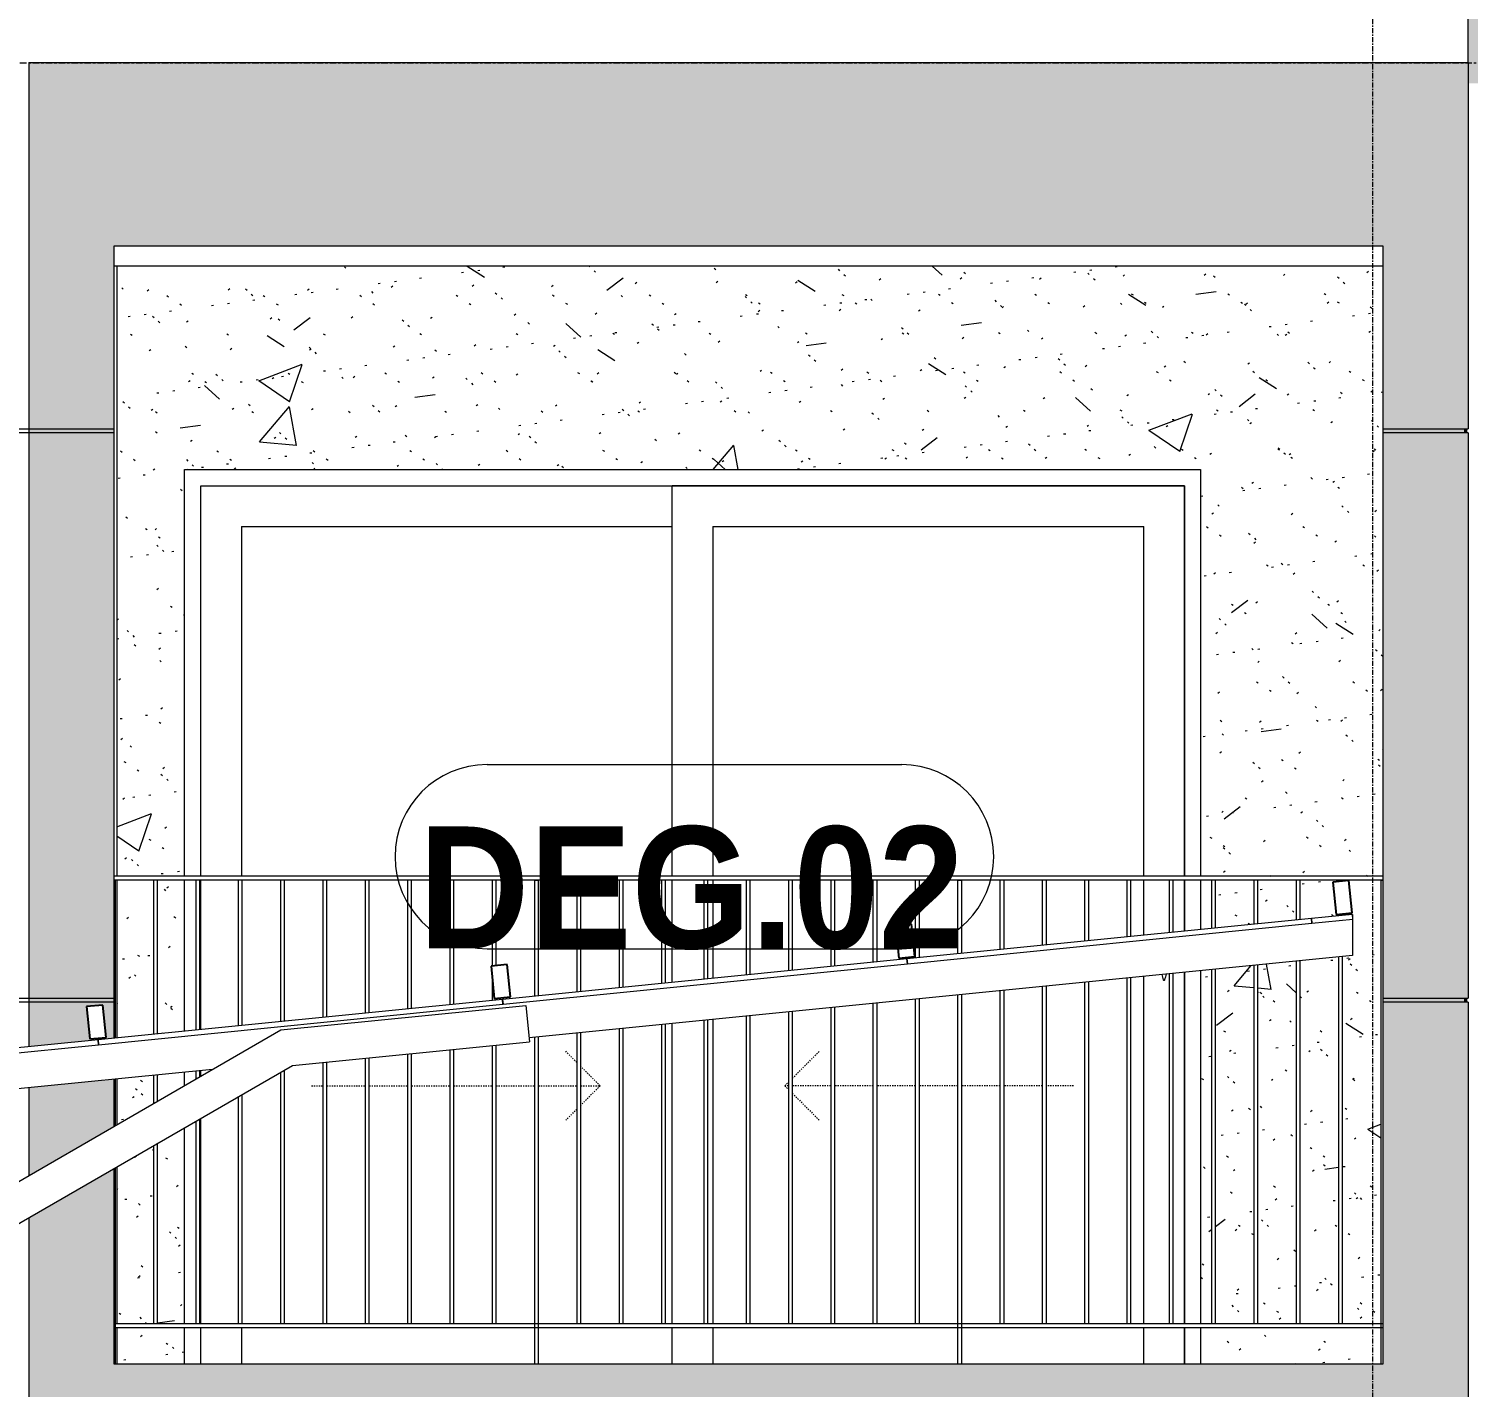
# Model space of a CAD drawing. Header units: millimetres. Extents: x 1240 to 198004, y -7796 to 35300.
# Drawn here: x 139458 to 142999, y 2343 to 5684 of the extents above; entities that cross this region are included whole.
import ezdxf

# ---------------------------------------------------------------- set-up
doc = ezdxf.new("R2010")
doc.units = ezdxf.units.MM
for name, pattern in [('Centre', [31.75, 6.35, -4.7625, 15.875, -4.7625]), ('Dash', [6, 3, -3]), ('Grid Line', [22.225, 12.7, -3.175, 3.175, -3.175])]:
    doc.linetypes.add(name, pattern=pattern)
for name, color, linetype, lineweight in [('0-2', 50, 'Continuous', 5), ('A-DOOR', 31, 'Continuous', 9), ('A-DOOR-FRAM', 31, 'Continuous', 9), ('A-DOOR-HDLN', 31, 'Dash', 18), ('A-DOOR-IDEN', 31, 'Continuous', 9), ('A-FLOR-HRAL', 11, 'Continuous', 9), ('A-FLOR-LEVL-2', 51, 'Centre', 9), ('A-GLAZ-CURT', 52, 'Continuous', 9), ('A-GLAZ-CURT-1', 52, 'Continuous', 18), ('A-GLAZ-CWMG', 51, 'Continuous', 9), ('A-GLAZ-CWMG-1', 51, 'Continuous', 25), ('A-WALL', 113, 'Continuous', 9), ('A-WALL-PATT-2', 9, 'Continuous', 9), ('A-WALL-PATT-3', 111, 'Continuous', 5), ('I-WALL-1', 7, 'Continuous', 9), ('S-BEAM-3', 7, 'Continuous', 9), ('S-COLS', 52, 'Continuous', 9), ('S-GRID-1', 1, 'Grid Line', 9)]:
    doc.layers.add(name, color=color, linetype=linetype, lineweight=lineweight)
doc.styles.add('Arial_B_2', font='arialbd.ttf', dxfattribs={"width": 0.9, "height": 300})

# ---------------------------------------------------------------- blocks, each defined once
blk = doc.blocks.new('NCV_TKTC_KET CAU_rvt-2-TKCS_MẶT ĐỨNG NỘI KHU 2')
at = {"layer": 'S-BEAM-3'}
blk.add_line((-53511.9, 5100), (-56633.3, 5100), dxfattribs=at)
blk = doc.blocks.new('NCV_TKTC_TANG 1_rvt-2-TKCS_MẶT ĐỨNG NỘI KHU 2')
at = {"layer": 'A-WALL-PATT-2'}
h = blk.add_hatch(dxfattribs=at)
h.set_pattern_fill('FP_40', color=256, style=0, pattern_type=2)
h.set_pattern_definition([(50, (0, 0), (1093.104, -95.634), [114.3, -1257.3]), (355, (0, 0), (-211.457, 1146.34), [91.44, -1005.84]), (100.451, (91.1, -8), (881.656, 1050.7), [97.14, -1068.54]), (46.184, (0, 304.8), (1626.475, -252.257), [171.45, -1885.95]), (96.636, (135.5, 283.8), (1424.416, 1484.565), [145.71, -1602.81]), (351.184, (0, 304.8), (1424.43, 1484.55), [137.16, -1508.76]), (21, (152.4, 228.6), (909.686, -613.591), [114.3, -1257.3]), (326, (152.4, 228.6), (370.812, 1105.13), [91.44, -1005.84]), (71.451, (228.2, 177.5), (1280.503, 491.528), [97.14, -1068.54]), (37.5, (0, 0), (18.5313, 507.3303), [50.292, -943.356, 50.292, -970.788, -1009.65]), (37.5, (0, 0), (18.5313, 507.3303), [-2014.728, 50.292, -959.358]), (7.5, (0, 0), (400.918, 601.0836), [50.292, -531.876, 50.292, -920.496, -384.81]), (7.5, (0, 0), (400.918, 601.0836), [-1552.956, 50.292, -334.518]), (327.5, (-339.85, 0), (813.5452, -34.3737), [50.292, -330.708, 50.292, -1138.428, -1577.34]), (327.5, (-339.85, 0), (813.5452, -34.3737), [-1569.72, 50.292, -1527.048]), (317.5, (-492.25, 0), (888.7755, 152.56), [50.292, -445.008, 50.292, -739.14, -1120.14]), (317.5, (-492.25, 0), (888.7755, 152.56), [-1284.732, 50.292, -1069.848])])
h.paths.add_polyline_path([(-56609.9, 2400), (-56460.3, 2400), (-56460.3, 2490), (-56626.9, 2490), (-56626.9, 2400)])
h.paths.add_polyline_path([(-53960.3, 2400), (-53516.9, 2400), (-53516.9, 2490), (-53960.3, 2490)])
h.paths.add_polyline_path([(-53829.3, 2500), (-53829.3, 3380.7), (-53923.4, 3371.3), (-53923.4, 2500)])
h.paths.add_polyline_path([(-53725.2, 2500), (-53725.2, 3391.1), (-53819.3, 3381.7), (-53819.3, 2500)])
h.paths.add_polyline_path([(-56526.2, 2500), (-56460.3, 2500), (-56460.3, 2980.8), (-56526.2, 2942.8), (-56526.2, 2502)])
h.paths.add_polyline_path([(-53611, 2500), (-53516.9, 2500), (-53516.9, 3590), (-53611, 3589.5), (-53610.5, 3588), (-53595.3, 3589.5), (-53587.3, 3509.9), (-53611, 3505.9), (-53610.5, 3503.5), (-53586.3, 3505.5), (-53586.3, 3405), (-53611, 3402.5), (-53611, 2648)])
h.paths.add_polyline_path([(-53715.2, 2500), (-53621, 2500), (-53621, 3401.5), (-53715.2, 3392.1), (-53715.2, 2603.2)])
h.paths.add_polyline_path([(-56626.9, 2500), (-56536.2, 2500), (-56536.2, 2937), (-56626.9, 2884.6)])
h.paths.add_polyline_path([(-53960.3, 2500), (-53933.4, 2500), (-53933.4, 3370.3), (-53960.3, 3367.6), (-53960.3, 2848.4)])
h.paths.add_polyline_path([(-56626.9, 2988.6), (-56536.2, 3040.9), (-56536.2, 3110), (-56626.9, 3100.9), (-56626.9, 3081.9)])
h.paths.add_polyline_path([(-56526.2, 3046.7), (-56460.3, 3084.7), (-56460.3, 3117.6), (-56526.2, 3111), (-56526.2, 3081.9)])
h.paths.add_polyline_path([(-56626.9, 3201.9), (-56536.2, 3211), (-56536.2, 3590), (-56626.9, 3590), (-56626.9, 3296.8)])
h.paths.add_polyline_path([(-56526.2, 3212), (-56460.3, 3218.6), (-56460.3, 3590), (-56526.2, 3590), (-56526.2, 3296.8)])
h.paths.add_polyline_path([(-53960.3, 3468.6), (-53933.4, 3471.3), (-53933.4, 3590), (-53960.3, 3590), (-53960.3, 3495.8)])
h.paths.add_polyline_path([(-53923.4, 3472.3), (-53829.3, 3481.7), (-53829.3, 3590), (-53923.4, 3590), (-53923.4, 3495.8)])
h.paths.add_polyline_path([(-53819.3, 3482.7), (-53725.2, 3492.1), (-53725.2, 3590), (-53819.3, 3590), (-53819.3, 3495.8)])
h.paths.add_polyline_path([(-53715.2, 3493.1), (-53621, 3502.5), (-53621, 3506.5), (-53627.1, 3505.9), (-53635.1, 3585.5), (-53621, 3586.9), (-53621, 3590), (-53715.2, 3590), (-53715.2, 3495.8)])
h.paths.add_polyline_path([(-56626.9, 3600), (-56460.3, 3600), (-56460.3, 4600), (-53960.3, 4600), (-53960.3, 3600), (-53511.9, 3600), (-53511.9, 5100), (-56626.9, 5100), (-56626.9, 3648.9)])
h = blk.add_hatch(dxfattribs=at)
h.set_pattern_fill('FP_41', color=256, style=0, pattern_type=2)
h.set_pattern_definition([(37.5, (0, 0), (-4.79953, 146.8239), [5.029, -110.795, 5.029, -124.511, -123.825]), (37.5, (0, 0), (-4.79953, 146.8239), [-245.364, 5.029, -118.796]), (7.5, (0, 0), (134.85743, 215.0472), [5.029, -57.455, 5.029, -99.365, -40.005]), (7.5, (0, 0), (134.85743, 215.0472), [-166.878, 5.029, -34.976]), (327.5, (-93.73, 0), (237.29776, 0.4316), [5.029, -33.071, 5.029, -132.131, -179.07]), (327.5, (-93.73, 0), (237.29776, 0.4316), [-175.26, 5.029, -174.041]), (317.5, (-93.73, 0), (229.06706, 66.8792), [5.029, -14.021, 5.029, -84.887, -102.87]), (317.5, (-93.73, 0), (229.06706, 66.8792), [-108.966, 5.029, -97.841])])
h.paths.add_polyline_path([(-56609.9, 2400), (-56460.3, 2400), (-56460.3, 2490), (-56626.9, 2490), (-56626.9, 2400)])
h.paths.add_polyline_path([(-53960.3, 2400), (-53516.9, 2400), (-53516.9, 2490), (-53960.3, 2490)])
h.paths.add_polyline_path([(-53829.3, 2500), (-53829.3, 3380.7), (-53923.4, 3371.3), (-53923.4, 2500)])
h.paths.add_polyline_path([(-53725.2, 2500), (-53725.2, 3391.1), (-53819.3, 3381.7), (-53819.3, 2500)])
h.paths.add_polyline_path([(-56526.2, 2500), (-56460.3, 2500), (-56460.3, 2980.8), (-56526.2, 2942.8), (-56526.2, 2502)])
h.paths.add_polyline_path([(-53611, 2500), (-53516.9, 2500), (-53516.9, 3590), (-53611, 3589.5), (-53610.5, 3588), (-53595.3, 3589.5), (-53587.3, 3509.9), (-53611, 3505.9), (-53610.5, 3503.5), (-53586.3, 3505.5), (-53586.3, 3405), (-53611, 3402.5), (-53611, 2648)])
h.paths.add_polyline_path([(-53715.2, 2500), (-53621, 2500), (-53621, 3401.5), (-53715.2, 3392.1), (-53715.2, 2603.2)])
h.paths.add_polyline_path([(-56626.9, 2500), (-56536.2, 2500), (-56536.2, 2937), (-56626.9, 2884.6)])
h.paths.add_polyline_path([(-53960.3, 2500), (-53933.4, 2500), (-53933.4, 3370.3), (-53960.3, 3367.6), (-53960.3, 2848.4)])
h.paths.add_polyline_path([(-56626.9, 2988.6), (-56536.2, 3040.9), (-56536.2, 3110), (-56626.9, 3100.9), (-56626.9, 3081.9)])
h.paths.add_polyline_path([(-56526.2, 3046.7), (-56460.3, 3084.7), (-56460.3, 3117.6), (-56526.2, 3111), (-56526.2, 3081.9)])
h.paths.add_polyline_path([(-56626.9, 3201.9), (-56536.2, 3211), (-56536.2, 3590), (-56626.9, 3590), (-56626.9, 3296.8)])
h.paths.add_polyline_path([(-56526.2, 3212), (-56460.3, 3218.6), (-56460.3, 3590), (-56526.2, 3590), (-56526.2, 3296.8)])
h.paths.add_polyline_path([(-53960.3, 3468.6), (-53933.4, 3471.3), (-53933.4, 3590), (-53960.3, 3590), (-53960.3, 3495.8)])
h.paths.add_polyline_path([(-53923.4, 3472.3), (-53829.3, 3481.7), (-53829.3, 3590), (-53923.4, 3590), (-53923.4, 3495.8)])
h.paths.add_polyline_path([(-53819.3, 3482.7), (-53725.2, 3492.1), (-53725.2, 3590), (-53819.3, 3590), (-53819.3, 3495.8)])
h.paths.add_polyline_path([(-53715.2, 3493.1), (-53621, 3502.5), (-53621, 3506.5), (-53627.1, 3505.9), (-53635.1, 3585.5), (-53621, 3586.9), (-53621, 3590), (-53715.2, 3590), (-53715.2, 3495.8)])
h.paths.add_polyline_path([(-56626.9, 3600), (-56460.3, 3600), (-56460.3, 4600), (-53960.3, 4600), (-53960.3, 3600), (-53511.9, 3600), (-53511.9, 5100), (-56626.9, 5100), (-56626.9, 3648.9)])
at = {"layer": 'I-WALL-1'}
for p, q in [((-56626.9, 5100), (-56626.9, 3600)), ((-56460.3, 3600), (-56460.3, 4600)), ((-56460.3, 4600), (-53960.3, 4600)), ((-53960.3, 4600), (-53960.3, 3600)), ((-56626.9, 3590), (-56626.9, 3201.9)), ((-56460.3, 3218.6), (-56460.3, 3590)), ((-53960.3, 3590), (-53960.3, 3468.6)), ((-53960.3, 3367.6), (-53960.3, 2500)), ((-56460.3, 3084.7), (-56460.3, 3117.6)), ((-56626.9, 3100.9), (-56626.9, 2988.6)), ((-56460.3, 2500), (-56460.3, 2980.8)), ((-56626.9, 2884.6), (-56626.9, 2500)), ((-56626.9, 2490), (-56626.9, 2400)), ((-56460.3, 2400), (-56460.3, 2490)), ((-53960.3, 2490), (-53960.3, 2400))]:
    blk.add_line(p, q, dxfattribs=at)
blk = doc.blocks.new('DEG_02-DEG_03 - DEG_02-2500x2400mm-CỬA ĐI 02 CÁNH TRƯỢT-V284-TKCS_MẶT ĐỨNG NỘI KHU 2')
at = {"layer": 'A-DOOR'}
for p, q in [((-54000.3, 4560), (-55260.3, 4560)), ((-55260.3, 3600), (-55260.3, 4560)), ((-54000.3, 4560), (-54000.3, 3600)), ((-56320.3, 4460), (-56320.3, 3600)), ((-56320.3, 4460), (-55260.3, 4460)), ((-55160.3, 4460), (-55160.3, 3600)), ((-55160.3, 4460), (-54100.3, 4460)), ((-54100.3, 3600), (-54100.3, 4460)), ((-55260.3, 3338.6), (-55260.3, 3590)), ((-55160.3, 3590), (-55160.3, 3348.6)), ((-54100.3, 3454.6), (-54100.3, 3590)), ((-54000.3, 3590), (-54000.3, 3464.6)), ((-54100.3, 2500), (-54100.3, 3353.6)), ((-54000.3, 3363.6), (-54000.3, 2500)), ((-55260.3, 2500), (-55260.3, 3237.6)), ((-55160.3, 3247.6), (-55160.3, 2500)), ((-56320.3, 2490), (-56320.3, 2400)), ((-55260.3, 2400), (-55260.3, 2490)), ((-55160.3, 2490), (-55160.3, 2400)), ((-54100.3, 2400), (-54100.3, 2490)), ((-54000.3, 2490), (-54000.3, 2400))]:
    blk.add_line(p, q, dxfattribs=at)
for centre, radius, start, end in [((-53896.5, 3399.2), 164.8, 194.5061, 199.134), ((-54049.9, 3346), 2.34, 199.134, 261.031), ((-54050.7, 3346), 2.34, 278.969, 340.866), ((-54204.1, 3399.2), 164.8, 340.866, 345.8733)]:
    blk.add_arc(centre, radius, start, end, dxfattribs=at)
at = {"layer": 'A-DOOR-FRAM'}
for p, q in [((-56420.3, 3600), (-56420.3, 4560)), ((-56420.3, 4560), (-54000.3, 4560)), ((-54000.3, 3600), (-54000.3, 4560)), ((-56420.3, 3222.6), (-56420.3, 3590)), ((-54000.3, 3464.6), (-54000.3, 3590)), ((-54000.3, 2500), (-54000.3, 3363.6)), ((-56420.3, 3107.8), (-56420.3, 3121.6)), ((-56420.3, 2500), (-56420.3, 3003.9)), ((-56420.3, 2400), (-56420.3, 2490)), ((-54000.3, 2400), (-54000.3, 2490))]:
    blk.add_line(p, q, dxfattribs=at)
at = {"layer": 'A-DOOR-HDLN'}
for p, q in [((-55495.1, 3141.7), (-55522.4, 3169.1)), ((-54964.5, 3102.8), (-54898.2, 3169.1)), ((-55437.6, 3084.2), (-55485.1, 3131.7)), ((-56147.6, 3084.2), (-56119.7, 3084.2)), ((-56109.7, 3084.2), (-56015.6, 3084.2)), ((-56005.6, 3084.2), (-55911.5, 3084.2)), ((-55901.5, 3084.2), (-55807.4, 3084.2)), ((-55797.4, 3084.2), (-55703.3, 3084.2)), ((-55693.3, 3084.2), (-55599.2, 3084.2)), ((-55589.2, 3084.2), (-55495.1, 3084.2)), ((-55437.6, 3084.2), (-55485.1, 3036.7)), ((-55485.1, 3084.2), (-55437.6, 3084.2)), ((-54983.1, 3084.2), (-54974.5, 3092.8)), ((-54983.1, 3084.2), (-54974.5, 3075.7)), ((-54974.5, 3084.2), (-54983.1, 3084.2)), ((-54870.4, 3084.2), (-54964.5, 3084.2)), ((-54766.3, 3084.2), (-54860.4, 3084.2)), ((-54662.2, 3084.2), (-54756.3, 3084.2)), ((-54558.1, 3084.2), (-54652.2, 3084.2)), ((-54453.9, 3084.2), (-54548.1, 3084.2)), ((-54349.8, 3084.2), (-54443.9, 3084.2)), ((-54273.1, 3084.2), (-54339.8, 3084.2)), ((-54964.5, 3065.7), (-54898.2, 2999.4)), ((-55495.1, 3026.7), (-55522.4, 2999.4))]:
    blk.add_line(p, q, dxfattribs=at)
blk = doc.blocks.new('Railing - 10mm-V343-TKCS_MẶT ĐỨNG NỘI KHU 2')
at = {"layer": 'A-FLOR-HRAL'}
for p, q in [((-53621, 3590), (-53621, 3586.9)), ((-53611, 3587.9), (-53611, 3590)), ((-53621, 3506.5), (-53621, 3502.5)), ((-53611, 3503.5), (-53611, 3507.5)), ((-53621, 3401.5), (-53621, 2500)), ((-53611, 2500), (-53611, 3402.5))]:
    blk.add_line(p, q, dxfattribs=at)
blk = doc.blocks.new('Railing - 10mm-V344-TKCS_MẶT ĐỨNG NỘI KHU 2')
at = {"layer": 'A-FLOR-HRAL'}
for p, q in [((-53725.2, 3590), (-53725.2, 3492.1)), ((-53715.2, 3493.1), (-53715.2, 3590)), ((-53725.2, 3391.1), (-53725.2, 2500)), ((-53715.2, 2500), (-53715.2, 3392.1))]:
    blk.add_line(p, q, dxfattribs=at)
blk = doc.blocks.new('Railing - 10mm-V345-TKCS_MẶT ĐỨNG NỘI KHU 2')
at = {"layer": 'A-FLOR-HRAL'}
for p, q in [((-53829.3, 3590), (-53829.3, 3481.7)), ((-53819.3, 3482.7), (-53819.3, 3590)), ((-53829.3, 3380.7), (-53829.3, 2500)), ((-53819.3, 2500), (-53819.3, 3381.7))]:
    blk.add_line(p, q, dxfattribs=at)
blk = doc.blocks.new('Railing - 10mm-V346-TKCS_MẶT ĐỨNG NỘI KHU 2')
at = {"layer": 'A-FLOR-HRAL'}
for p, q in [((-53933.4, 3590), (-53933.4, 3471.3)), ((-53923.4, 3472.3), (-53923.4, 3590)), ((-53933.4, 3370.3), (-53933.4, 2500)), ((-53923.4, 2500), (-53923.4, 3371.3))]:
    blk.add_line(p, q, dxfattribs=at)
blk = doc.blocks.new('Railing - 10mm-V347-TKCS_MẶT ĐỨNG NỘI KHU 2')
at = {"layer": 'A-FLOR-HRAL'}
for p, q in [((-54037.5, 3590), (-54037.5, 3460.9)), ((-54027.5, 3461.9), (-54027.5, 3590)), ((-54037.5, 3359.9), (-54037.5, 2500)), ((-54027.5, 2500), (-54027.5, 3360.9))]:
    blk.add_line(p, q, dxfattribs=at)
blk = doc.blocks.new('Railing - 10mm-V348-TKCS_MẶT ĐỨNG NỘI KHU 2')
at = {"layer": 'A-FLOR-HRAL'}
for p, q in [((-54141.6, 3590), (-54141.6, 3450.4)), ((-54131.6, 3451.4), (-54131.6, 3590)), ((-54141.6, 3349.5), (-54141.6, 2500)), ((-54131.6, 2500), (-54131.6, 3350.5))]:
    blk.add_line(p, q, dxfattribs=at)
blk = doc.blocks.new('Railing - 10mm-V349-TKCS_MẶT ĐỨNG NỘI KHU 2')
at = {"layer": 'A-FLOR-HRAL'}
for p, q in [((-54245.7, 3590), (-54245.7, 3440)), ((-54235.7, 3441), (-54235.7, 3590)), ((-54245.7, 3339.1), (-54245.7, 2500)), ((-54235.7, 2500), (-54235.7, 3340.1))]:
    blk.add_line(p, q, dxfattribs=at)
blk = doc.blocks.new('Railing - 10mm-V350-TKCS_MẶT ĐỨNG NỘI KHU 2')
at = {"layer": 'A-FLOR-HRAL'}
for p, q in [((-54349.8, 3590), (-54349.8, 3429.6)), ((-54339.8, 3430.6), (-54339.8, 3590)), ((-54339.8, 2500), (-54339.8, 3329.7)), ((-54349.8, 3328.7), (-54349.8, 2500))]:
    blk.add_line(p, q, dxfattribs=at)
blk = doc.blocks.new('Railing - 10mm-V351-TKCS_MẶT ĐỨNG NỘI KHU 2')
at = {"layer": 'A-FLOR-HRAL'}
for p, q in [((-54453.9, 3590), (-54453.9, 3419.2)), ((-54443.9, 3420.2), (-54443.9, 3590)), ((-54453.9, 3318.2), (-54453.9, 2500)), ((-54443.9, 2500), (-54443.9, 3319.2))]:
    blk.add_line(p, q, dxfattribs=at)
blk = doc.blocks.new('Railing - 50 x 10mm-V352-TKCS_MẶT ĐỨNG NỘI KHU 2')
at = {"layer": 'A-FLOR-HRAL'}
for p, q in [((-54558.1, 3590), (-54558.1, 3408.8)), ((-54558.1, 3590), (-54548.1, 3590)), ((-54548.1, 3409.8), (-54548.1, 3590)), ((-54558.1, 3307.8), (-54558.1, 2400)), ((-54548.1, 2400), (-54548.1, 3308.8))]:
    blk.add_line(p, q, dxfattribs=at)
blk = doc.blocks.new('Railing - 10mm-V353-TKCS_MẶT ĐỨNG NỘI KHU 2')
at = {"layer": 'A-FLOR-HRAL'}
for p, q in [((-54662.2, 3590), (-54662.2, 3398.4)), ((-54652.2, 3399.4), (-54652.2, 3590)), ((-54662.2, 3297.4), (-54662.2, 2500)), ((-54652.2, 2500), (-54652.2, 3298.4))]:
    blk.add_line(p, q, dxfattribs=at)
blk = doc.blocks.new('Railing - 10mm-V354-TKCS_MẶT ĐỨNG NỘI KHU 2')
at = {"layer": 'A-FLOR-HRAL'}
for p, q in [((-54766.3, 3590), (-54766.3, 3388)), ((-54756.3, 3389), (-54756.3, 3590)), ((-54766.3, 3287), (-54766.3, 2500)), ((-54756.3, 2500), (-54756.3, 3288))]:
    blk.add_line(p, q, dxfattribs=at)
blk = doc.blocks.new('Railing - 10mm-V355-TKCS_MẶT ĐỨNG NỘI KHU 2')
at = {"layer": 'A-FLOR-HRAL'}
for p, q in [((-54870.4, 3590), (-54870.4, 3377.6)), ((-54860.4, 3378.6), (-54860.4, 3590)), ((-54870.4, 3276.6), (-54870.4, 2500)), ((-54860.4, 2500), (-54860.4, 3277.6))]:
    blk.add_line(p, q, dxfattribs=at)
blk = doc.blocks.new('Railing - 10mm-V356-TKCS_MẶT ĐỨNG NỘI KHU 2')
at = {"layer": 'A-FLOR-HRAL'}
for p, q in [((-54974.5, 3590), (-54974.5, 3367.2)), ((-54964.5, 3368.2), (-54964.5, 3590)), ((-54974.5, 3266.2), (-54974.5, 2500)), ((-54964.5, 2500), (-54964.5, 3267.2))]:
    blk.add_line(p, q, dxfattribs=at)
blk = doc.blocks.new('Railing - 10mm-V357-TKCS_MẶT ĐỨNG NỘI KHU 2')
at = {"layer": 'A-FLOR-HRAL'}
for p, q in [((-55078.6, 3590), (-55078.6, 3356.8)), ((-55068.6, 3357.8), (-55068.6, 3590)), ((-55078.6, 3255.8), (-55078.6, 2500)), ((-55068.6, 2500), (-55068.6, 3256.8))]:
    blk.add_line(p, q, dxfattribs=at)
blk = doc.blocks.new('Railing - 10mm-V358-TKCS_MẶT ĐỨNG NỘI KHU 2')
at = {"layer": 'A-FLOR-HRAL'}
for p, q in [((-55182.7, 3590), (-55182.7, 3346.3)), ((-55172.7, 3347.3), (-55172.7, 3590)), ((-55182.7, 3245.4), (-55182.7, 2500)), ((-55172.7, 2500), (-55172.7, 3246.4))]:
    blk.add_line(p, q, dxfattribs=at)
blk = doc.blocks.new('Railing - 10mm-V359-TKCS_MẶT ĐỨNG NỘI KHU 2')
at = {"layer": 'A-FLOR-HRAL'}
for p, q in [((-55286.8, 3590), (-55286.8, 3335.9)), ((-55276.8, 3336.9), (-55276.8, 3590)), ((-55286.8, 3234.9), (-55286.8, 2500)), ((-55276.8, 2500), (-55276.8, 3235.9))]:
    blk.add_line(p, q, dxfattribs=at)
blk = doc.blocks.new('Railing - 10mm-V360-TKCS_MẶT ĐỨNG NỘI KHU 2')
at = {"layer": 'A-FLOR-HRAL'}
for p, q in [((-55391, 3590), (-55391, 3325.5)), ((-55381, 3326.5), (-55381, 3590)), ((-55391, 3224.5), (-55391, 2500)), ((-55381, 2500), (-55381, 3225.5))]:
    blk.add_line(p, q, dxfattribs=at)
blk = doc.blocks.new('Railing - 10mm-V361-TKCS_MẶT ĐỨNG NỘI KHU 2')
at = {"layer": 'A-FLOR-HRAL'}
for p, q in [((-55495.1, 3590), (-55495.1, 3315.1)), ((-55485.1, 3316.1), (-55485.1, 3590)), ((-55495.1, 3214.1), (-55495.1, 2500)), ((-55485.1, 2500), (-55485.1, 3215.1))]:
    blk.add_line(p, q, dxfattribs=at)
blk = doc.blocks.new('Railing - 50 x 10mm-V362-TKCS_MẶT ĐỨNG NỘI KHU 2')
at = {"layer": 'A-FLOR-HRAL'}
for p, q in [((-55599.2, 3590), (-55599.2, 3304.7)), ((-55599.2, 3590), (-55589.2, 3590)), ((-55589.2, 3305.7), (-55589.2, 3590)), ((-55599.2, 3203.7), (-55599.2, 2400)), ((-55589.2, 2400), (-55589.2, 3204.7))]:
    blk.add_line(p, q, dxfattribs=at)
blk = doc.blocks.new('Railing - 10mm-V363-TKCS_MẶT ĐỨNG NỘI KHU 2')
at = {"layer": 'A-FLOR-HRAL'}
for p, q in [((-55703.3, 3590), (-55703.3, 3378.7)), ((-55693.3, 3379.7), (-55693.3, 3590)), ((-55703.3, 3351), (-55703.3, 3294.3)), ((-55693.3, 3295.3), (-55693.3, 3299.3)), ((-55703.3, 3183.3), (-55703.3, 2500)), ((-55693.3, 2500), (-55693.3, 3184.3))]:
    blk.add_line(p, q, dxfattribs=at)
blk = doc.blocks.new('Railing - 10mm-V364-TKCS_MẶT ĐỨNG NỘI KHU 2')
at = {"layer": 'A-FLOR-HRAL'}
for p, q in [((-55807.4, 3590), (-55807.4, 3283.9)), ((-55797.4, 3284.9), (-55797.4, 3590)), ((-55807.4, 3172.8), (-55807.4, 2500)), ((-55797.4, 2500), (-55797.4, 3173.8))]:
    blk.add_line(p, q, dxfattribs=at)
blk = doc.blocks.new('Railing - 10mm-V365-TKCS_MẶT ĐỨNG NỘI KHU 2')
at = {"layer": 'A-FLOR-HRAL'}
for p, q in [((-55911.5, 3590), (-55911.5, 3273.5)), ((-55901.5, 3274.5), (-55901.5, 3590)), ((-55911.5, 3162.4), (-55911.5, 2500)), ((-55901.5, 2500), (-55901.5, 3163.4))]:
    blk.add_line(p, q, dxfattribs=at)
blk = doc.blocks.new('Railing - 10mm-V366-TKCS_MẶT ĐỨNG NỘI KHU 2')
at = {"layer": 'A-FLOR-HRAL'}
for p, q in [((-56015.6, 3590), (-56015.6, 3263.1)), ((-56005.6, 3264.1), (-56005.6, 3590)), ((-56015.6, 3152), (-56015.6, 2500)), ((-56005.6, 2500), (-56005.6, 3153))]:
    blk.add_line(p, q, dxfattribs=at)
blk = doc.blocks.new('Railing - 10mm-V367-TKCS_MẶT ĐỨNG NỘI KHU 2')
at = {"layer": 'A-FLOR-HRAL'}
for p, q in [((-56119.7, 3590), (-56119.7, 3252.7)), ((-56109.7, 3253.7), (-56109.7, 3590)), ((-56119.7, 3141.6), (-56119.7, 2500)), ((-56109.7, 2500), (-56109.7, 3142.6))]:
    blk.add_line(p, q, dxfattribs=at)
blk = doc.blocks.new('Railing - 10mm-V368-TKCS_MẶT ĐỨNG NỘI KHU 2')
at = {"layer": 'A-FLOR-HRAL'}
for p, q in [((-56223.9, 3590), (-56223.9, 3242.2)), ((-56213.9, 3243.2), (-56213.9, 3590)), ((-56223.9, 3117.3), (-56223.9, 2500)), ((-56213.9, 2500), (-56213.9, 3123.1))]:
    blk.add_line(p, q, dxfattribs=at)
blk = doc.blocks.new('Railing - 10mm-V369-TKCS_MẶT ĐỨNG NỘI KHU 2')
at = {"layer": 'A-FLOR-HRAL'}
for p, q in [((-56328, 3590), (-56328, 3231.8)), ((-56318, 3232.8), (-56318, 3590)), ((-56328, 3057.2), (-56328, 2500)), ((-56318, 2500), (-56318, 3063))]:
    blk.add_line(p, q, dxfattribs=at)
blk = doc.blocks.new('Railing - 10mm-V370-TKCS_MẶT ĐỨNG NỘI KHU 2')
at = {"layer": 'A-FLOR-HRAL'}
for p, q in [((-56432.1, 3590), (-56432.1, 3221.4)), ((-56422.1, 3222.4), (-56422.1, 3590)), ((-56432.1, 3120.4), (-56432.1, 3101)), ((-56422.1, 3106.8), (-56422.1, 3121.4)), ((-56432.1, 2997.1), (-56432.1, 2500)), ((-56422.1, 2500), (-56422.1, 3002.9))]:
    blk.add_line(p, q, dxfattribs=at)
blk = doc.blocks.new('Railing - 10mm-V371-TKCS_MẶT ĐỨNG NỘI KHU 2')
at = {"layer": 'A-FLOR-HRAL'}
for p, q in [((-56536.2, 3590), (-56536.2, 3211)), ((-56526.2, 3212), (-56526.2, 3590)), ((-56536.2, 3110), (-56536.2, 3040.9)), ((-56526.2, 3046.7), (-56526.2, 3111)), ((-56526.2, 2500), (-56526.2, 2942.8)), ((-56536.2, 2937), (-56536.2, 2500))]:
    blk.add_line(p, q, dxfattribs=at)
blk = doc.blocks.new('Railing - 50 x 10mm-1251311-TKCS_MẶT ĐỨNG NỘI KHU 2')
at = {"layer": 'A-FLOR-HRAL'}
for q in [(-61716.9, 5800), (-61711.9, 6990)]:
    blk.add_line((-61716.9, 6990), q, dxfattribs=at)
blk = doc.blocks.new('Railing - 50 x 10mm-V372-TKCS_MẶT ĐỨNG NỘI KHU 2')
at = {"layer": 'A-FLOR-HRAL'}
for p, q in [((-56633.3, 3590), (-56630.3, 3590)), ((-56630.3, 3201.6), (-56630.3, 3590)), ((-56630.3, 2986.6), (-56630.3, 3100.6)), ((-56630.3, 2400), (-56630.3, 2882.7))]:
    blk.add_line(p, q, dxfattribs=at)
blk = doc.blocks.new('Railing - Railing-1600081-TKCS_MẶT ĐỨNG NỘI KHU 2')
at = {"layer": 'A-FLOR-HRAL'}
for p, q in [((-56633.3, 2500), (-53511.9, 2500)), ((-56633.3, 2490), (-53511.9, 2490))]:
    blk.add_line(p, q, dxfattribs=at)
for name, p in [('Railing - 50 x 10mm-V372-TKCS_MẶT ĐỨNG NỘI KHU 2', (0, 0)), ('Railing - 10mm-V371-TKCS_MẶT ĐỨNG NỘI KHU 2', (0, 0)), ('Railing - 10mm-V370-TKCS_MẶT ĐỨNG NỘI KHU 2', (0, 0)), ('Railing - 10mm-V369-TKCS_MẶT ĐỨNG NỘI KHU 2', (0, 0)), ('Railing - 10mm-V368-TKCS_MẶT ĐỨNG NỘI KHU 2', (0, 0)), ('Railing - 10mm-V367-TKCS_MẶT ĐỨNG NỘI KHU 2', (0, 0)), ('Railing - 10mm-V366-TKCS_MẶT ĐỨNG NỘI KHU 2', (0, 0)), ('Railing - 10mm-V365-TKCS_MẶT ĐỨNG NỘI KHU 2', (0, 0)), ('Railing - 10mm-V364-TKCS_MẶT ĐỨNG NỘI KHU 2', (0, 0)), ('Railing - 10mm-V363-TKCS_MẶT ĐỨNG NỘI KHU 2', (0, 0)), ('Railing - 50 x 10mm-V362-TKCS_MẶT ĐỨNG NỘI KHU 2', (0, 0)), ('Railing - 10mm-V361-TKCS_MẶT ĐỨNG NỘI KHU 2', (0, 0)), ('Railing - 10mm-V360-TKCS_MẶT ĐỨNG NỘI KHU 2', (0, 0)), ('Railing - 10mm-V359-TKCS_MẶT ĐỨNG NỘI KHU 2', (0, 0)), ('Railing - 10mm-V358-TKCS_MẶT ĐỨNG NỘI KHU 2', (0, 0)), ('Railing - 10mm-V357-TKCS_MẶT ĐỨNG NỘI KHU 2', (0, 0)), ('Railing - 10mm-V356-TKCS_MẶT ĐỨNG NỘI KHU 2', (0, 0)), ('Railing - 10mm-V355-TKCS_MẶT ĐỨNG NỘI KHU 2', (0, 0)), ('Railing - 10mm-V354-TKCS_MẶT ĐỨNG NỘI KHU 2', (0, 0)), ('Railing - 10mm-V353-TKCS_MẶT ĐỨNG NỘI KHU 2', (0, 0)), ('Railing - 50 x 10mm-V352-TKCS_MẶT ĐỨNG NỘI KHU 2', (0, 0)), ('Railing - 10mm-V351-TKCS_MẶT ĐỨNG NỘI KHU 2', (0, 0)), ('Railing - 10mm-V350-TKCS_MẶT ĐỨNG NỘI KHU 2', (0, 0)), ('Railing - 10mm-V349-TKCS_MẶT ĐỨNG NỘI KHU 2', (0, 0)), ('Railing - 10mm-V348-TKCS_MẶT ĐỨNG NỘI KHU 2', (0, 0)), ('Railing - 10mm-V347-TKCS_MẶT ĐỨNG NỘI KHU 2', (0, 0)), ('Railing - 10mm-V346-TKCS_MẶT ĐỨNG NỘI KHU 2', (0, 0)), ('Railing - 10mm-V345-TKCS_MẶT ĐỨNG NỘI KHU 2', (0, 0)), ('Railing - 10mm-V344-TKCS_MẶT ĐỨNG NỘI KHU 2', (0, 0)), ('Railing - 10mm-V343-TKCS_MẶT ĐỨNG NỘI KHU 2', (0, 0)), ('Railing - 50 x 10mm-1251311-TKCS_MẶT ĐỨNG NỘI KHU 2', (8200, -3400))]:
    blk.add_blockref(name, p)
blk = doc.blocks.new('Top Rail Type - Top Rail_Internal_-1600084-TKCS_MẶT ĐỨNG NỘI KHU 2')
at = {"layer": 'A-FLOR-HRAL'}
for p, q in [((-53511.9, 3600), (-56633.3, 3600)), ((-53511.9, 3590), (-56633.3, 3590))]:
    blk.add_line(p, q, dxfattribs=at)
blk = doc.blocks.new('TRỤ ĐỂ XE - TRỤ ĐỂ XE-2599187-TKCS_MẶT ĐỨNG NỘI KHU 2')
at = {"layer": 'S-COLS'}
for p, q in [((-53586.3, 3505.5), (-53586.3, 3499.9)), ((-53586.3, 3493.9), (-53586.3, 3405)), ((-53586.3, 3405), (-55612.4, 3202.4)), ((-56223.1, 3221.7), (-55620.4, 3282)), ((-55620.4, 3282), (-55611.4, 3192.4)), ((-57566.3, 2446.2), (-56223.1, 3221.7)), ((-56194.8, 3134.1), (-55611.4, 3192.4)), ((-56391.5, 3124.5), (-57486.3, 3015)), ((-57476.3, 2394.2), (-56194.8, 3134.1))]:
    blk.add_line(p, q, dxfattribs=at)
blk = doc.blocks.new('Rectangular Mullion - 40 x 80mm-2342301-TKCS_MẶT ĐỨNG NỘI KHU 2')
at = {"layer": 'A-GLAZ-CWMG-1'}
for p, q in [((-53595.3, 3589.5), (-53635.1, 3585.5)), ((-53635.1, 3585.5), (-53627.1, 3505.9)), ((-53587.3, 3509.9), (-53595.3, 3589.5)), ((-53627.1, 3505.9), (-53587.3, 3509.9))]:
    blk.add_line(p, q, dxfattribs=at)
blk = doc.blocks.new('System Panel - Glazed-2342062-TKCS_MẶT ĐỨNG NỘI KHU 2')
at = {"layer": 'A-GLAZ-CURT-1'}
for p, q in [((-60253.8, 3097.9), (-60255, 3085.9)), ((-60255, 3085.9), (-59259.9, 2986.4)), ((-59258.8, 2998.4), (-60253.8, 3097.9)), ((-59259.9, 2986.4), (-59258.8, 2998.4))]:
    blk.add_line(p, q, dxfattribs=at)
blk = doc.blocks.new('Rectangular Mullion - 40 x 80mm-2342299-TKCS_MẶT ĐỨNG NỘI KHU 2')
at = {"layer": 'A-GLAZ-CWMG-1'}
for p, q in [((-58651.4, 3083.9), (-58691.2, 3080)), ((-58643.4, 3004.3), (-58651.4, 3083.9)), ((-58691.2, 3080), (-58683.2, 3000.4)), ((-58683.2, 3000.4), (-58643.4, 3004.3))]:
    blk.add_line(p, q, dxfattribs=at)
blk = doc.blocks.new('System Panel - Glazed-2599383-TKCS_MẶT ĐỨNG NỘI KHU 2')
at = {"layer": 'A-GLAZ-CURT-1'}
for p, q in [((-64334.7, 3505.9), (-64335.9, 3494)), ((-64335.9, 3494), (-64235.1, 3483.9)), ((-64233.9, 3495.8), (-64334.7, 3505.9)), ((-64235.1, 3483.9), (-64233.9, 3495.8))]:
    blk.add_line(p, q, dxfattribs=at)
blk = doc.blocks.new('STN_Door Tag - STN_Door Tag-1788670-TKCS_MẶT ĐỨNG NỘI KHU 2')
at = {"layer": 'A-DOOR-IDEN'}
for p, q in [((-55715.8, 3874.2), (-54695.7, 3874.2)), ((-55715.8, 3421.3), (-54695.7, 3421.3))]:
    blk.add_line(p, q, dxfattribs=at)
for centre, start, end in [((-55715.8, 3647.8), 90, 270), ((-54695.7, 3647.8), 270, 90)]:
    blk.add_arc(centre, 226.4, start, end, dxfattribs=at)

msp = doc.modelspace()

# ---------------------------------------------------------------- hatches: boundary and pattern name
at = {"layer": 'A-WALL-PATT-3'}
h = msp.add_hatch(color=256, dxfattribs=at)
h.paths.add_polyline_path([(142999.2, 5550), (145739.2, 5550), (145739.2, 5600), (150553.7, 5600), (150554.1, 8950), (142999.1, 8950), (142999.2, 5600)])
h.paths.add_polyline_path([(150463.7, 6514.4), (147263.7, 6514.4), (147263.7, 7914.4), (150463.7, 7914.4), (150463.7, 6533.4)])
h = msp.add_hatch(color=256, dxfattribs=at)
h.paths.add_polyline_path([(139457.8, 2200), (142989.2, 2200), (142989.2, 3290), (142789.2, 3290), (142789.2, 2400), (139667.8, 2400), (139667.8, 2881), (139457.8, 2759.7), (139457.8, 2394.2)])
h.paths.add_polyline_path([(139457.8, 2863.7), (139667.8, 2984.9), (139667.8, 3100.3), (139457.8, 3079.3), (139457.8, 2968)])
h.paths.add_polyline_path([(139457.8, 3180.3), (139667.8, 3201.3), (139667.8, 3290), (139457.8, 3290), (139457.8, 3197.4)])
h.paths.add_polyline_path([(139608, 3199.3), (139600, 3278.9), (139639.8, 3282.9), (139647.8, 3203.3), (139628.3, 3201.4)])
h.paths.add_polyline_path([(142989.2, 3300), (142989.2, 4690), (142789.2, 4690), (142789.2, 3300)])
h.paths.add_polyline_path([(139667.8, 3300), (139667.8, 4690), (139457.8, 4690), (139457.8, 3300), (139491.7, 3300)])
h.paths.add_polyline_path([(139667.8, 4700), (139667.8, 5150), (142789.2, 5150), (142789.2, 4700), (142989.2, 4700), (142989.2, 5600), (139457.8, 5600), (139457.8, 4700), (139491.7, 4700)])
h = msp.add_hatch(color=256, dxfattribs=at)
h.paths.add_polyline_path([(142999.2, 2200), (142999.2, 3290), (142989.2, 3290), (142989.2, 2200)])
h.paths.add_polyline_path([(142989.2, 3300), (142999.2, 3300), (142999.2, 4690), (142989.2, 4690), (142989.2, 4215.8)])
h.paths.add_polyline_path([(142999.2, 4700), (142999.2, 5600), (142989.2, 5600), (142989.2, 4700)])
for points in [[(139457.8, 4690), (139667.8, 4690), (139667.8, 4700), (139457.8, 4700)], [(142789.2, 4690), (142989.2, 4690), (142989.2, 4700), (142789.2, 4700)], [(142995.2, 4690), (142995.2, 4700), (142989.2, 4700), (142989.2, 4690), (142993.6, 4690)], [(139667.8, 3290), (139667.8, 3300), (139457.8, 3300), (139457.8, 3290), (139628.3, 3290)], [(142789.2, 3290), (142989.2, 3290), (142989.2, 3300), (142789.2, 3300)], [(142995.2, 3290), (142995.2, 3300), (142989.2, 3300), (142989.2, 3290)]]:
    msp.add_hatch(color=256, dxfattribs=at).paths.add_polyline_path(points)

# ---------------------------------------------------------------- linework, layer by layer
at = {"layer": 'A-FLOR-LEVL-2'}
msp.add_line((104944.5, 5600), (194512.3, 5600), dxfattribs=at)
at = {"layer": 'A-WALL'}
for p, q in [((142999.1, 5600), (142999.1, 8950)), ((142999.2, 5600), (139457.8, 5600)), ((139457.8, 5600), (139457.8, 3180.3)), ((142999.2, 5600), (142999.2, 4700)), ((139667.8, 5150), (142789.2, 5150)), ((139667.8, 3201.3), (139667.8, 5150)), ((142789.2, 5150), (142789.2, 2400)), ((135865.8, 4700), (139667.8, 4700)), ((139667.8, 4690), (135865.8, 4690)), ((142789.2, 4700), (142999.2, 4700)), ((142999.2, 4690), (142789.2, 4690)), ((142995.2, 4700), (142995.2, 4690)), ((142999.2, 4690), (142999.2, 3300)), ((138465.8, 3300), (139667.8, 3300)), ((142789.2, 3300), (142999.2, 3300)), ((142995.2, 3300), (142995.2, 3290)), ((139667.8, 3290), (138465.8, 3290)), ((142999.2, 3290), (142789.2, 3290)), ((142999.2, 3290), (142999.2, 1540.2)), ((139667.8, 2984.9), (139667.8, 3100.3)), ((139457.8, 3079.3), (139457.8, 2863.7)), ((139667.8, 2400), (139667.8, 2881)), ((139457.8, 2759.7), (139457.8, 1500)), ((142789.2, 2400), (139667.8, 2400))]:
    msp.add_line(p, q, dxfattribs=at)
at = {"layer": 'S-GRID-1'}
msp.add_line((142764.2, 5.5), (142764.2, 30542.5), dxfattribs=at)

# ---------------------------------------------------------------- block references
at = {"layer": '0-2'}
for name in ['NCV_TKTC_KET CAU_rvt-2-TKCS_MẶT ĐỨNG NỘI KHU 2', 'NCV_TKTC_TANG 1_rvt-2-TKCS_MẶT ĐỨNG NỘI KHU 2']:
    msp.add_blockref(name, (196301.1, 0), dxfattribs=at)
at = {"layer": 'A-DOOR'}
msp.add_blockref('DEG_02-DEG_03 - DEG_02-2500x2400mm-CỬA ĐI 02 CÁNH TRƯỢT-V284-TKCS_MẶT ĐỨNG NỘI KHU 2', (196301.1, 0), dxfattribs=at)
at = {"layer": 'A-DOOR-IDEN'}
msp.add_blockref('STN_Door Tag - STN_Door Tag-1788670-TKCS_MẶT ĐỨNG NỘI KHU 2', (196301.1, 0), dxfattribs=at)
at = {"layer": 'A-FLOR-HRAL'}
for name in ['Top Rail Type - Top Rail_Internal_-1600084-TKCS_MẶT ĐỨNG NỘI KHU 2', 'Railing - Railing-1600081-TKCS_MẶT ĐỨNG NỘI KHU 2']:
    msp.add_blockref(name, (196301.1, 0), dxfattribs=at)
at = {"layer": 'A-GLAZ-CURT', "rotation": 191.4199999999998}
for name, p in [('System Panel - Glazed-2342062-TKCS_MẶT ĐỨNG NỘI KHU 2', (82940.3, -5409.8)), ('System Panel - Glazed-2599383-TKCS_MẶT ĐỨNG NỘI KHU 2', (78960.2, -5807.8)), ('System Panel - Glazed-2342062-TKCS_MẶT ĐỨNG NỘI KHU 2', (81945.3, -5509.3)), ('System Panel - Glazed-2342062-TKCS_MẶT ĐỨNG NỘI KHU 2', (80950.2, -5608.8)), ('System Panel - Glazed-2342062-TKCS_MẶT ĐỨNG NỘI KHU 2', (79955.2, -5708.3))]:
    msp.add_blockref(name, p, dxfattribs=at)
at = {"layer": 'A-GLAZ-CWMG'}
for name, p in [('Rectangular Mullion - 40 x 80mm-2342301-TKCS_MẶT ĐỨNG NỘI KHU 2', (196301.1, 0)), ('Rectangular Mullion - 40 x 80mm-2342299-TKCS_MẶT ĐỨNG NỘI KHU 2', (200281.3, 398)), ('Rectangular Mullion - 40 x 80mm-2342299-TKCS_MẶT ĐỨNG NỘI KHU 2', (199286.2, 298.5)), ('Rectangular Mullion - 40 x 80mm-2342299-TKCS_MẶT ĐỨNG NỘI KHU 2', (198291.2, 199))]:
    msp.add_blockref(name, p, dxfattribs=at)
at = {"layer": 'S-COLS'}
msp.add_blockref('TRỤ ĐỂ XE - TRỤ ĐỂ XE-2599187-TKCS_MẶT ĐỨNG NỘI KHU 2', (196301.1, 0), dxfattribs=at)

# ---------------------------------------------------------------- texts
at = {"layer": 'A-DOOR-IDEN', "insert": (141087.7, 3570), "char_height": 300, "width": 1375.65, "attachment_point": 5, "line_spacing_factor": 0.936439, "style": 'Arial_B_2'}
msp.add_mtext('\\pt6.75,13.5,20.25,27,33.75,40.5,47.25,54,60.75,67.5,74.25,81,87.75,94.5,101.25,108,114.75,121.5,128.25,135,141.75,148.5,155.25,162,168.75,175.5,182.25,189,195.75,202.5,209.25,216;DEG.02', dxfattribs=at)

doc.saveas('drawing.dxf')
